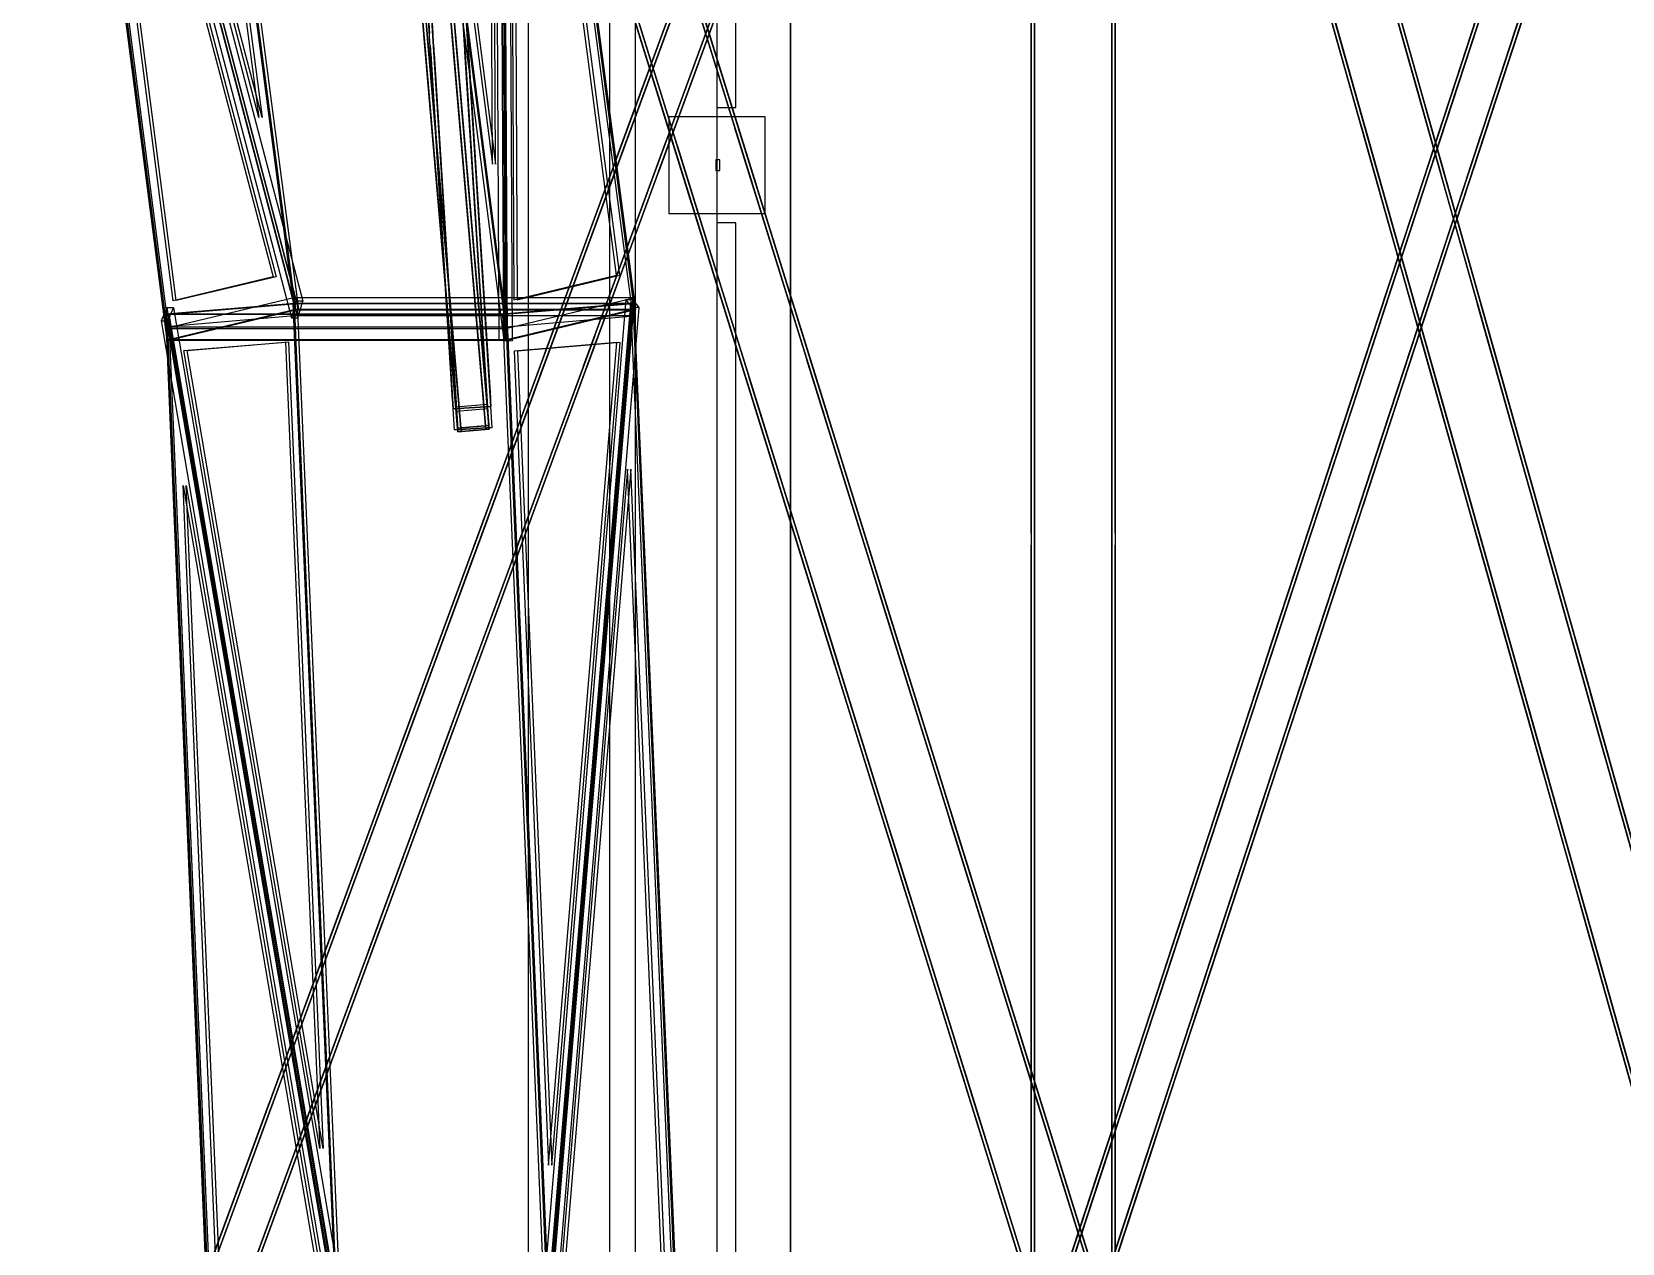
# Model space of a CAD drawing. Header units: millimetres. Extents: x -52000 to 48850, y -48850 to 51750.
# Drawn here: x -27265 to -19686, y 362 to 6136 of the extents above; entities that cross this region are included whole.
import ezdxf

# ---------------------------------------------------------------- set-up
doc = ezdxf.new("R2010")
doc.units = ezdxf.units.MM
doc.layers.add('D-STR-BASE', color=7, linetype='Continuous', lineweight=25)
doc.layers.add('D-STR-STRC', color=7, linetype='Continuous', lineweight=25)

msp = doc.modelspace()

# ---------------------------------------------------------------- linework, layer by layer
at = {"layer": 'D-STR-BASE'}
for points in [[(-24900, -22900), (24900, -22900), (24900, 22900), (-24900, 22900)], [(-24390, 22450), (-24390, -22450), (-24510, -22450), (-24510, 22450)], [(-24390, 22450), (-24390, -22450), (-24510, -22450), (-24510, 22450)], [(-24000, 22000), (-24000, -22000), (-23650, -22000), (-23650, 22000)], [(-24000, 22000), (-24000, -22000), (-23650, -22000), (-23650, 22000)], [(-24000, 22000), (-24000, -22000), (-23650, -22000), (-23650, 22000)], [(-24000, 22000), (-24000, -22000), (-23650, -22000), (-23650, 22000)], [(-24000, 22000), (-24000, -22000), (-23650, -22000), (-23650, 22000)], [(-24000, 22000), (-24000, -22000), (-23650, -22000), (-23650, 22000)], [(-24000, 22000), (-24000, -22000), (-23650, -22000), (-23650, 22000)], [(-24000, 22000), (-24000, -22000), (-23650, -22000), (-23650, 22000)], [(-23650, -21650), (23650, -21650), (23650, 21650), (-23650, 21650)], [(-23650, -21650), (23650, -21650), (23650, 21650), (-23650, 21650)], [(-23650, -21650), (23650, -21650), (23650, 21650), (-23650, 21650)], [(-23650, -21650), (23650, -21650), (23650, 21650), (-23650, 21650)], [(-24000, 10725), (-24000, 5775), (-23910, 5775), (-23910, 10725)], [(-24000, 10725), (-24000, 5775), (-23910, 5775), (-23910, 10725)], [(-24230, 5270), (-23770, 5270), (-23770, 5730), (-24230, 5730)], [(-24006, 5525), (-24006, 5475), (-23986, 5475), (-23986, 5525)], [(-24000, 5225), (-24000, 275), (-23910, 275), (-23910, 5225)], [(-24000, 5225), (-24000, 275), (-23910, 275), (-23910, 5225)]]:
    msp.add_lwpolyline(points, close=True, dxfattribs=at)
at = {"layer": 'D-STR-STRC'}
for points in [[(-27190.9, 27118.3), (-25236.3, 4247.4)], [(-27190.8, 27117.1), (-25236.1, 4246.1)], [(-27189.4, 27100.9), (-25234.8, 4230)], [(-27189.3, 27099.7), (-25234.7, 4228.7)], [(-27041.5, 27131.1), (-25086.8, 4260.1)], [(-27041.4, 27129.9), (-25086.7, 4258.9)], [(-27040, 27113.7), (-25085.3, 4242.8)], [(-27039.9, 27112.5), (-25085.2, 4241.5)], [(-25250.5, 4238.7), (-26668.7, 26573.1)], [(-25070.9, 4250.1), (-26489, 26584.6)], [(-22502.6, 22302.6), (-22502.6, -22302.6)], [(-22102.6, 22302.6), (-22102.6, -22302.6)], [(-26312.2, 13456.8), (-22214.7, 256.8)], [(-26308.1, 13443.7), (-22210.7, 243.7)], [(-26617.8, 13362), (-22520.4, 162)], [(-26613.7, 13348.9), (-22516.3, 148.9)], [(-26186.3, 13051.1), (-22088.8, -148.9)], [(-26182.2, 13038), (-22084.8, -162)], [(-26491.9, 12956.3), (-22394.4, -243.7)], [(-26487.8, 12943.2), (-22390.4, -256.8)], [(-22213.3, 11424.6), (-19073.9, 273.3)], [(-22209.2, 11410.2), (-19069.8, 259)], [(-26450.2, 167.9), (-22352.7, 11319.1)], [(-26445.1, 181.7), (-22347.7, 11333)], [(-22521.3, 11337.9), (-19381.9, 186.6)], [(-22517.3, 11323.5), (-19377.8, 172.2)], [(-26253.1, 95.4), (-22155.6, 11246.7)], [(-26248, 109.3), (-22150.5, 11260.6)], [(-26552, -109.3), (-22454.6, 11042)], [(-26546.9, -95.4), (-22449.5, 11055.8)], [(-26354.9, -181.7), (-22257.5, 10969.6)], [(-26349.8, -167.9), (-22252.4, 10983.4)], [(-22087.9, 10979), (-18948.4, -172.2)], [(-22083.8, 10964.7), (-18944.4, -186.6)], [(-22395.9, 10892.3), (-19256.4, -259)], [(-22391.8, 10878), (-19252.4, -273.3)], [(-22355.6, 175.4), (-19216.2, 9756.9)], [(-22350.7, 190.4), (-19211.2, 9771.9)], [(-22151.1, 125), (-19011.7, 9706.6)], [(-26650.5, 9660.5), (-26014.3, 4811.1)], [(-26645, 9661.8), (-26008.9, 4812.4)], [(-25064.7, 9664.9), (-25040.2, 4669.4)], [(-25033.9, 9665.6), (-25009.4, 4670.1)], [(-25031.5, 9657.6), (-25007, 4662.1)], [(-25030.5, 9660.5), (-24394.3, 4811.1)], [(-25025, 9661.8), (-24388.9, 4812.4)], [(-25000.7, 9658.3), (-24976.2, 4662.8)], [(-22156, 110), (-19016.6, 9691.5)], [(-27241.7, 9555), (-26004.9, 4851.6)], [(-27211, 9555.7), (-25974.2, 4852.4)], [(-27265, 9476), (-26028.2, 4772.7)], [(-27245.7, 9515.7), (-26620.5, 4666.3)], [(-27240.1, 9517), (-26615.1, 4667.5)], [(-27234.2, 9476.8), (-25997.4, 4773.4)], [(-25625.7, 9515.7), (-25000.5, 4666.3)], [(-25620.1, 9517), (-24995.1, 4667.5)], [(-22454, -125), (-19314.6, 9456.6)], [(-22449.1, -110), (-19309.7, 9471.6)], [(-22249.5, -175.4), (-19110.1, 9406.2)], [(-22254.4, -190.4), (-19115, 9391.2)], [(-26015.8, 4868.1), (-26008.4, 4812.3)], [(-24433.9, 4860), (-24840.9, -45.9)], [(-24403.1, 4860.3), (-24810.1, -45.6)], [(-24396.9, 4868.1), (-24389.6, 4812.3)], [(-26627, 4789.5), (-26422.4, -64.8)], [(-26626.3, 4789.5), (-26623.8, 4730)], [(-26621.7, 4789.9), (-26417, -64.4)], [(-26621.2, 4820.6), (-25802.5, 17.8)], [(-26590.4, 4820.8), (-25771.7, 18.1)], [(-26020.8, 4840.6), (-25813.7, -13.7)], [(-26015.4, 4841), (-25808.3, -13.3)], [(-26015, 4841), (-26012.4, 4781.5)], [(-25007.5, 4789.5), (-25005, 4730)], [(-25007, 4789.5), (-24802.4, -64.8)], [(-25001.7, 4789.9), (-24797, -64.4)], [(-24403.1, 4821.7), (-24810.1, -84.2)], [(-24372.3, 4822), (-24779.3, -83.9)], [(-24400.8, 4840.6), (-24193.7, -13.7)], [(-24396.1, 4841), (-24393.6, 4781.5)], [(-24395.4, 4841), (-24188.3, -13.3)], [(-26648.3, 4758.3), (-25829.5, -44.5)], [(-26627, 4722.1), (-26619.8, 4666.3)], [(-26617.4, 4758.5), (-25798.7, -44.3)], [(-25008.1, 4722.2), (-25000.9, 4666.3)], [(-25250.5, 4238.7), (-25256.9, 4338.5)], [(-25244.8, 4346.8), (-25236.3, 4247.4)], [(-25243.2, 4328.2), (-25234.7, 4228.7)], [(-25095.3, 4359.6), (-25086.8, 4260.1)], [(-25093.7, 4341), (-25085.2, 4241.5)], [(-25070.9, 4250.1), (-25077.2, 4349.9)]]:
    msp.add_lwpolyline(points, dxfattribs=at)
for points in [[(-27190.9, 27118.3), (-27189.3, 27099.7), (-25234.7, 4228.7), (-25236.3, 4247.4)], [(-27175, 27119.7), (-27173.4, 27101.1), (-25218.7, 4230.1), (-25220.3, 4248.7)], [(-27057.4, 27129.7), (-27055.8, 27111.1), (-25101.1, 4240.2), (-25102.7, 4258.8)], [(-27041.5, 27131.1), (-27039.9, 27112.5), (-25085.2, 4241.5), (-25086.8, 4260.1)], [(-25234.6, 4239.8), (-25234.6, 4239.8), (-26652.7, 26574.2), (-26652.7, 26574.2)], [(-25086.9, 4249.1), (-25086.9, 4249.1), (-26505, 26583.5), (-26505, 26583.5)], [(-22486.6, 22302.6), (-22486.6, 22302.6), (-22486.6, -22302.6), (-22486.6, -22302.6)], [(-22118.6, 22302.6), (-22118.6, 22302.6), (-22118.6, -22302.6), (-22118.6, -22302.6)], [(-26327.5, 13452.1), (-26197.5, 13033.3), (-22100, -166.7), (-22230, 252.1)], [(-26312.2, 13456.8), (-26182.2, 13038), (-22084.8, -162), (-22214.7, 256.8)], [(-26617.8, 13362), (-26487.8, 12943.2), (-22390.4, -256.8), (-22520.4, 162)], [(-26602.5, 13366.7), (-26472.5, 12947.9), (-22375.1, -252.1), (-22505.1, 166.7)], [(-22228.7, 11420.3), (-22099.2, 10960.3), (-18959.8, -190.9), (-19089.3, 269)], [(-22213.3, 11424.6), (-22083.8, 10964.7), (-18944.4, -186.6), (-19073.9, 273.3)], [(-26552, -109.3), (-26445.1, 181.7), (-22347.7, 11333), (-22454.6, 11042)], [(-26537, -114.8), (-26430.1, 176.2), (-22332.6, 11327.5), (-22439.6, 11036.5)], [(-22521.3, 11337.9), (-22391.8, 10878), (-19252.4, -273.3), (-19381.9, 186.6)], [(-22505.9, 11342.2), (-22376.4, 10882.3), (-19237, -269), (-19366.5, 190.9)], [(-26369.9, -176.2), (-26263, 114.8), (-22165.6, 11266.1), (-22272.5, 10975.1)], [(-26354.9, -181.7), (-26248, 109.3), (-22150.5, 11260.6), (-22257.5, 10969.6)], [(-22454, -125), (-22350.7, 190.4), (-19211.2, 9771.9), (-19314.6, 9456.6)], [(-22438.8, -130), (-22335.5, 185.4), (-19196, 9767), (-19299.4, 9451.6)], [(-22269.7, -185.4), (-22166.3, 130), (-19026.9, 9711.5), (-19130.2, 9396.2)], [(-22254.4, -190.4), (-22151.1, 125), (-19011.7, 9706.6), (-19115, 9391.2)], [(-27245.7, 9515.7), (-26645, 9661.8), (-26008.9, 4812.4)], [(-27230.3, 9516), (-26629.6, 9662.1), (-25993.5, 4812.7)], [(-25040.4, 9661.4), (-25641, 9515.3), (-25015.9, 4665.9)], [(-25025, 9661.8), (-25625.7, 9515.7), (-25000.5, 4666.3)], [(-25040.4, 9661.4), (-25015.9, 4665.9), (-24404.3, 4812)], [(-25025, 9661.8), (-25000.5, 4666.3), (-24388.9, 4812.4)], [(-27245.7, 9515.7), (-26008.9, 4812.4), (-26620.5, 4666.3)], [(-27230.3, 9516.1), (-25993.5, 4812.8), (-26605.1, 4666.7)], [(-27138.3, 9360.6), (-26674.3, 9473.5), (-26183, 5727.8)], [(-27122.9, 9360.9), (-26659, 9473.8), (-26167.6, 5728.1)], [(-25089.7, 9468.1), (-25566.3, 9352.2), (-25070.3, 5504.7)], [(-25074.3, 9468.5), (-25550.9, 9352.6), (-25054.9, 5505)], [(-24987.2, 8851.7), (-24967.6, 4858.7), (-24478.7, 4975.5)], [(-24971.8, 8852), (-24952.2, 4859.1), (-24463.3, 4975.8)], [(-27079.4, 8635.1), (-26115.2, 4968.3), (-26592.1, 4854.4)], [(-27064.1, 8635.5), (-26099.8, 4968.7), (-26576.7, 4854.8)], [(-25370.5, 6127.4), (-25370.5, 6127.4), (-25482.5, 7891.8)], [(-25354.5, 6128.4), (-25354.5, 6128.4), (-25466.5, 7892.8)], [(-22502.6, 7406.7), (-22502.6, 7406.7), (-22502.6, 3744.6), (-22502.6, 3744.6)], [(-22486.6, 7406.7), (-22486.6, 7406.7), (-22486.6, 3744.6), (-22486.6, 3744.6)], [(-22118.6, 7406.7), (-22118.6, 7406.7), (-22118.6, 3744.6), (-22118.6, 3744.6)], [(-22102.6, 7406.7), (-22102.6, 7406.7), (-22102.6, 3744.6), (-22102.6, 3744.6)], [(-24255.5, 6777.3), (-24150.9, 6440.3), (-23831.1, 5409.9)], [(-24255, 6775.5), (-23935.1, 5745), (-23830.5, 5408.1)], [(-24240.3, 6782.1), (-24135.7, 6445.1), (-23815.8, 5414.7)], [(-24239.7, 6780.2), (-23919.8, 5749.8), (-23815.2, 5412.8)], [(-24545.9, 6687.2), (-24441.3, 6350.2), (-24121.4, 5319.8)], [(-24545.3, 6685.3), (-24225.4, 5654.9), (-24120.8, 5317.9)], [(-24530.6, 6691.9), (-24426, 6355), (-24106.1, 5324.5)], [(-24530, 6690.1), (-24210.2, 5659.7), (-24105.6, 5322.7)], [(-20899.4, 6698.7), (-20655.8, 5833.5), (-20551.6, 5463.4)], [(-20898.4, 6695.2), (-20794.2, 6325.1), (-20550.7, 5459.9)], [(-20884, 6703.1), (-20640.4, 5837.8), (-20536.2, 5467.7)], [(-20883, 6699.5), (-20778.8, 6329.4), (-20535.3, 5464.2)], [(-24476.3, 5540), (-24158.1, 6405.9), (-24083, 6610.3)], [(-24475.3, 5542.7), (-24400.2, 5747.1), (-24082, 6613)], [(-24461.2, 5534.5), (-24143, 6400.4), (-24067.9, 6604.8)], [(-24460.2, 5537.1), (-24385.1, 5741.5), (-24067, 6607.5)], [(-21192.1, 6616.3), (-20948.5, 5751.1), (-20844.3, 5381)], [(-21191.1, 6612.8), (-21086.9, 6242.7), (-20843.3, 5377.5)], [(-21176.7, 6620.7), (-20933.1, 5755.4), (-20828.9, 5385.3)], [(-21175.7, 6617.2), (-21071.5, 6247.1), (-20827.9, 5381.8)], [(-24294.2, 5473.1), (-23976, 6339), (-23900.9, 6543.4)], [(-24293.2, 5475.7), (-24218.1, 5680.1), (-23899.9, 6546.1)], [(-24279.1, 5467.5), (-23960.9, 6333.5), (-23885.8, 6537.9)], [(-24278.1, 5470.2), (-24203, 5674.6), (-23884.9, 6540.6)], [(-20599, 5536.5), (-20356.5, 6276.7), (-20283.9, 6498.3)], [(-20596.5, 5544.1), (-20523.9, 5765.6), (-20281.4, 6505.8)], [(-20583.8, 5531.5), (-20341.3, 6271.8), (-20268.7, 6493.3)], [(-20581.3, 5539.1), (-20508.7, 5760.6), (-20266.2, 6500.9)], [(-20412.2, 5483.7), (-20339.6, 5705.2), (-20097, 6445.4)], [(-20414.6, 5476.1), (-20172.1, 6216.3), (-20099.5, 6437.8)], [(-20399.4, 5471.1), (-20156.9, 6211.3), (-20084.3, 6432.9)], [(-20397, 5478.7), (-20324.4, 5700.2), (-20081.8, 6440.4)], [(-25396.4, 6121.4), (-25395.4, 6109.8), (-25246.2, 4363.5)], [(-25393.8, 6090.6), (-25244.5, 4344.3), (-25243.5, 4332.7)], [(-25380.5, 6122.8), (-25379.5, 6111.2), (-25230.2, 4364.8)], [(-25377.8, 6092), (-25228.6, 4345.7), (-25227.6, 4334.1)], [(-25259.5, 4380.5), (-25367, 6072.5), (-25367, 6072.5)], [(-25243.6, 4381.5), (-25351, 6073.5), (-25351, 6073.5)], [(-25262.9, 6132.8), (-25261.9, 6121.2), (-25112.7, 4374.9)], [(-25260.3, 6102), (-25111, 4355.7), (-25110, 4344.1)], [(-25247, 6134.2), (-25246, 6122.6), (-25096.7, 4376.3)], [(-25244.3, 6103.4), (-25095.1, 4357.1), (-25094.1, 4345.5)], [(-25095.9, 4390.8), (-25203.3, 6082.9), (-25203.3, 6082.9)], [(-25079.9, 4391.9), (-25187.3, 6083.9), (-25187.3, 6083.9)], [(-25256.9, 4338.5), (-25256.9, 4338.5), (-25364.3, 6030.6)], [(-25240.9, 4339.6), (-25240.9, 4339.6), (-25348.4, 6031.6)], [(-25093.2, 4348.9), (-25093.2, 4348.9), (-25200.7, 6041)], [(-25077.2, 4349.9), (-25077.2, 4349.9), (-25184.7, 6042)], [(-20637.8, 5769.5), (-20394.2, 4904.2), (-20290, 4534.1)], [(-20636.8, 5765.9), (-20532.6, 5395.8), (-20289, 4530.6)], [(-20622.4, 5773.8), (-20378.8, 4908.6), (-20274.6, 4538.5)], [(-20621.4, 5770.3), (-20517.2, 5400.2), (-20273.6, 4534.9)], [(-20930.4, 5687.1), (-20686.8, 4821.8), (-20582.7, 4451.7)], [(-20915, 5691.4), (-20671.4, 4826.2), (-20567.3, 4456.1)], [(-20914, 5687.9), (-20809.9, 5317.8), (-20566.3, 4452.6)], [(-20860.6, 4738), (-20618.1, 5478.3), (-20545.5, 5699.8)], [(-20858.1, 4745.6), (-20785.6, 4967.1), (-20543, 5707.4)], [(-20845.4, 4733.1), (-20602.9, 5473.3), (-20530.3, 5694.8)], [(-20842.9, 4740.6), (-20770.3, 4962.2), (-20527.8, 5702.4)], [(-24817.7, 4610.7), (-24499.5, 5476.6), (-24424.4, 5681.1)], [(-24816.7, 4613.4), (-24741.6, 4817.8), (-24423.4, 5683.7)], [(-24802.7, 4605.2), (-24484.5, 5471.1), (-24409.4, 5675.5)], [(-24801.7, 4607.9), (-24726.6, 4812.3), (-24408.4, 5678.2)], [(-24635.6, 4543.8), (-24317.4, 5409.7), (-24242.3, 5614.1)], [(-24634.6, 4546.5), (-24559.5, 4750.9), (-24241.3, 5616.8)], [(-24620.6, 4538.3), (-24302.4, 5404.2), (-24227.3, 5608.6)], [(-24619.6, 4541), (-24544.5, 4745.4), (-24226.3, 5611.3)], [(-23914.1, 5677.3), (-23809.5, 5340.3), (-23489.6, 4309.9)], [(-23913.5, 5675.5), (-23593.7, 4645), (-23489.1, 4308.1)], [(-23898.8, 5682.1), (-23794.2, 5345.1), (-23474.4, 4314.7)], [(-23898.2, 5680.2), (-23578.4, 4649.8), (-23473.8, 4312.8)], [(-20929.4, 5683.5), (-20825.3, 5313.5), (-20581.7, 4448.2)], [(-20676.3, 4677.6), (-20433.7, 5417.9), (-20361.1, 5639.4)], [(-20673.8, 4685.2), (-20601.2, 4906.7), (-20358.7, 5647)], [(-20661.1, 4672.7), (-20418.5, 5412.9), (-20345.9, 5634.4)], [(-20658.6, 4680.2), (-20586, 4901.8), (-20343.5, 5642)], [(-24204.4, 5587.2), (-24099.8, 5250.2), (-23780, 4219.8)], [(-24203.9, 5585.3), (-23884, 4554.9), (-23779.4, 4217.9)], [(-24189.1, 5591.9), (-24084.5, 5255), (-23764.7, 4224.5)], [(-24188.6, 5590.1), (-23868.7, 4559.7), (-23764.1, 4222.7)], [(-26627, 4722.1), (-25008.1, 4722.2), (-24396.9, 4868.1), (-26015.8, 4868.1)], [(-25997.4, 4773.4), (-25974.2, 4852.4), (-26004.9, 4851.6), (-26028.2, 4772.7)], [(-24403.1, 4821.7), (-24433.9, 4860), (-24403.1, 4860.3), (-24372.3, 4822)], [(-21122.2, 3939.6), (-20879.7, 4679.8), (-20807.1, 4901.3)], [(-21119.8, 3947.2), (-21047.2, 4168.7), (-20804.6, 4908.9)], [(-21107, 3934.6), (-20864.5, 4674.8), (-20791.9, 4896.3)], [(-21104.5, 3942.2), (-21032, 4163.7), (-20789.4, 4903.9)], [(-26617.4, 4758.5), (-26590.4, 4820.8), (-26621.2, 4820.6), (-26648.3, 4758.3)], [(-26627, 4789.5), (-26015.4, 4841), (-25808.3, -13.3)], [(-25001.7, 4789.9), (-26621.7, 4789.9), (-26627, 4789.5), (-25007, 4789.5)], [(-26627, 4789.5), (-25808.3, -13.3), (-26422.4, -64.8)], [(-26626.3, 4789.5), (-25007.5, 4789.5), (-24396.1, 4841), (-26015, 4841)], [(-26623.8, 4730), (-25005, 4730), (-24393.6, 4781.5), (-26012.4, 4781.5)], [(-26619.8, 4666.3), (-25000.9, 4666.3), (-24389.6, 4812.3), (-26008.4, 4812.3)], [(-26611.6, 4789.6), (-26000, 4841.2), (-25792.9, -13.2)], [(-26611.6, 4789.6), (-25792.9, -13.1), (-26407, -64.7)], [(-26020.8, 4840.6), (-24400.8, 4840.6), (-24395.4, 4841), (-26015.4, 4841)], [(-26014.3, 4811.1), (-24394.3, 4811.1), (-24388.9, 4812.4), (-26008.9, 4812.4)], [(-24410.8, 4840.9), (-25022.5, 4789.4), (-24817.8, -65)], [(-24395.4, 4841), (-25007, 4789.5), (-24802.4, -64.8)], [(-24410.8, 4840.9), (-24817.8, -65), (-24203.7, -13.4)], [(-24395.4, 4841), (-24802.4, -64.8), (-24188.3, -13.3)], [(-20937.9, 3879.2), (-20695.3, 4619.4), (-20622.8, 4840.9)], [(-20935.4, 3886.8), (-20862.8, 4108.3), (-20620.3, 4848.5)], [(-20922.7, 3874.2), (-20680.1, 4614.4), (-20607.6, 4835.9)], [(-20920.2, 3881.8), (-20847.6, 4103.3), (-20605.1, 4843.5)], [(-20376.2, 4840.2), (-20132.6, 3974.9), (-20028.4, 3604.8)], [(-20375.2, 4836.7), (-20271, 4466.6), (-20027.4, 3601.3)], [(-20360.8, 4844.5), (-20117.2, 3979.3), (-20013, 3609.2)], [(-20359.8, 4841), (-20255.6, 4470.9), (-20012, 3605.7)], [(-25159.2, 3681.4), (-24841, 4547.4), (-24765.9, 4751.8)], [(-25158.2, 3684.1), (-25083.1, 3888.5), (-24764.9, 4754.5)], [(-25144.1, 3675.9), (-24826, 4541.9), (-24750.8, 4746.3)], [(-25143.2, 3678.6), (-25068, 3883), (-24749.9, 4748.9)], [(-20668.8, 4757.8), (-20425.2, 3892.6), (-20321, 3522.5)], [(-20667.8, 4754.3), (-20563.6, 4384.2), (-20320, 3518.9)], [(-20653.4, 4762.1), (-20409.8, 3896.9), (-20305.6, 3526.8)], [(-20652.4, 4758.6), (-20548.2, 4388.5), (-20304.6, 3523.3)], [(-24995.1, 4667.5), (-26615.1, 4667.5), (-26620.5, 4666.3), (-25000.5, 4666.3)], [(-26540.8, 4616.6), (-26056.5, 4657.4), (-25892.5, 813.2)], [(-26525.4, 4616.7), (-26041.1, 4657.6), (-25877.1, 813.3)], [(-25007, 4662.1), (-25040.2, 4669.4), (-25009.4, 4670.1), (-24976.2, 4662.8)], [(-24977.1, 3614.5), (-24658.9, 4480.5), (-24583.8, 4684.9)], [(-24976.1, 3617.2), (-24901, 3821.6), (-24582.8, 4687.6)], [(-24477.4, 4655.1), (-24966.2, 4613.9), (-24802.6, 734.5)], [(-24962, 3609), (-24643.9, 4474.9), (-24568.8, 4679.4)], [(-24961.1, 3611.7), (-24885.9, 3816.1), (-24567.8, 4682)], [(-24462, 4655.3), (-24950.8, 4614.1), (-24787.2, 734.6)], [(-23572.6, 4577.3), (-23468, 4240.3), (-23148.2, 3209.9)], [(-23572.1, 4575.5), (-23252.2, 3545), (-23147.6, 3208.1)], [(-23557.4, 4582.1), (-23452.8, 4245.1), (-23132.9, 3214.7)], [(-23556.8, 4580.2), (-23236.9, 3549.8), (-23132.3, 3212.8)], [(-23863, 4487.2), (-23758.4, 4150.2), (-23438.5, 3119.8)], [(-23862.4, 4485.3), (-23542.5, 3454.9), (-23437.9, 3117.9)], [(-23847.7, 4491.9), (-23743.1, 4155), (-23423.2, 3124.5)], [(-23847.1, 4490.1), (-23527.3, 3459.7), (-23422.7, 3122.7)], [(-25256.9, 4338.5), (-25077.2, 4349.9), (-25077.2, 4349.9), (-25256.9, 4338.5)], [(-25095.3, 4359.6), (-25244.8, 4346.8), (-25243.2, 4328.2), (-25093.7, 4341)], [(-25250.5, 4238.7), (-25070.9, 4250.1), (-25070.9, 4250.1), (-25250.5, 4238.7)], [(-25086.8, 4260.1), (-25236.3, 4247.4), (-25236.1, 4246.1), (-25086.7, 4258.9)], [(-25086.8, 4260.1), (-25236.3, 4247.4), (-25234.7, 4228.7), (-25085.2, 4241.5)], [(-25085.3, 4242.8), (-25234.8, 4230), (-25234.7, 4228.7), (-25085.2, 4241.5)], [(-21383.9, 3141.1), (-21141.3, 3881.3), (-21068.7, 4102.9)], [(-21381.4, 3148.7), (-21308.8, 3370.2), (-21066.3, 4110.4)], [(-21368.7, 3136.1), (-21126.1, 3876.4), (-21053.5, 4097.9)], [(-21366.2, 3143.7), (-21293.6, 3365.2), (-21051, 4105.5)], [(-24425.6, 4050.9), (-24751.7, 120.7), (-24259.7, 162)], [(-24410.2, 4051), (-24736.2, 120.9), (-24244.3, 162.2)], [(-21199.5, 3080.7), (-20957, 3820.9), (-20884.4, 4042.5)], [(-21197, 3088.3), (-21124.4, 3309.8), (-20881.9, 4050)], [(-21184.3, 3075.7), (-20941.8, 3816), (-20869.2, 4037.5)], [(-21181.8, 3083.3), (-21109.2, 3304.8), (-20866.7, 4045.1)], [(-26544.1, 3973.1), (-25894.1, 159.7), (-26381.6, 118.7)], [(-26528.7, 3973.3), (-25878.7, 159.8), (-26366.2, 118.9)], [(-20114.6, 3910.9), (-19871, 3045.7), (-19766.8, 2675.6)], [(-20113.6, 3907.4), (-20009.4, 3537.3), (-19765.8, 2672.1)], [(-20099.2, 3915.2), (-19855.6, 3050), (-19751.4, 2679.9)], [(-20098.2, 3911.7), (-19994, 3541.6), (-19750.4, 2676.4)], [(-25500.6, 2752.2), (-25182.4, 3618.1), (-25107.3, 3822.5)], [(-25499.6, 2754.8), (-25424.5, 2959.2), (-25106.3, 3825.2)], [(-25485.6, 2746.6), (-25167.4, 3612.6), (-25092.3, 3817)], [(-25484.6, 2749.3), (-25409.5, 2953.7), (-25091.3, 3819.7)], [(-20407.2, 3828.5), (-20163.6, 2963.3), (-20059.4, 2593.2)], [(-20406.2, 3825), (-20302, 3454.9), (-20058.4, 2589.7)], [(-20391.8, 3832.9), (-20148.2, 2967.6), (-20044, 2597.5)], [(-20390.8, 3829.3), (-20286.6, 3459.2), (-20043, 2594)], [(-25318.5, 2685.2), (-25000.3, 3551.2), (-24925.2, 3755.6)], [(-25317.5, 2687.9), (-25242.4, 2892.3), (-24924.2, 3758.3)], [(-25303.5, 2679.7), (-24985.3, 3545.7), (-24910.2, 3750.1)], [(-25302.5, 2682.4), (-25227.4, 2886.8), (-24909.2, 3752.8)], [(-22502.6, 3689.6), (-22502.6, 3689.6), (-22502.6, 27.5), (-22502.6, 27.5)], [(-22486.6, 3689.6), (-22486.6, 3689.6), (-22486.6, 27.5), (-22486.6, 27.5)], [(-22118.6, 3689.6), (-22118.6, 3689.6), (-22118.6, 27.5), (-22118.6, 27.5)], [(-22102.6, 3689.6), (-22102.6, 3689.6), (-22102.6, 27.5), (-22102.6, 27.5)], [(-23231.2, 3477.3), (-23126.6, 3140.3), (-22806.7, 2109.9)], [(-23230.6, 3475.5), (-22910.8, 2445), (-22806.1, 2108.1)], [(-23215.9, 3482.1), (-23111.3, 3145.1), (-22791.4, 2114.7)], [(-23215.3, 3480.2), (-22895.5, 2449.8), (-22790.9, 2112.8)], [(-23521.5, 3387.2), (-23416.9, 3050.2), (-23097.1, 2019.8)], [(-23520.9, 3385.3), (-23201.1, 2354.9), (-23096.5, 2017.9)], [(-23506.2, 3391.9), (-23401.6, 3055), (-23081.8, 2024.5)], [(-23505.7, 3390.1), (-23185.8, 2359.7), (-23081.2, 2022.7)], [(-21645.5, 2342.7), (-21402.9, 3082.9), (-21330.4, 3304.4)], [(-21643, 2350.2), (-21570.4, 2571.8), (-21327.9, 3312)], [(-21630.3, 2337.7), (-21387.7, 3077.9), (-21315.2, 3299.4)], [(-21627.8, 2345.3), (-21555.2, 2566.8), (-21312.7, 3307)], [(-21461.1, 2282.2), (-21218.6, 3022.5), (-21146, 3244)], [(-21458.6, 2289.8), (-21386.1, 2511.3), (-21143.5, 3251.6)], [(-21445.9, 2277.3), (-21203.4, 3017.5), (-21130.8, 3239)], [(-21443.4, 2284.9), (-21370.8, 2506.4), (-21128.3, 3246.6)], [(-19853, 2981.6), (-19609.4, 2116.4), (-19505.2, 1746.3)], [(-19852, 2978.1), (-19747.8, 2608), (-19504.2, 1742.8)], [(-19837.6, 2986), (-19594, 2120.7), (-19489.8, 1750.6)], [(-19836.6, 2982.4), (-19732.4, 2612.3), (-19488.8, 1747.1)], [(-25842.1, 1822.9), (-25523.9, 2688.8), (-25448.8, 2893.2)], [(-25841.1, 1825.6), (-25766, 2030), (-25447.8, 2895.9)], [(-25827, 1817.4), (-25508.9, 2683.3), (-25433.8, 2887.7)], [(-25826.1, 1820), (-25751, 2024.4), (-25432.8, 2890.4)], [(-20145.6, 2899.3), (-19902, 2034), (-19797.8, 1663.9)], [(-20144.6, 2895.7), (-20040.4, 2525.6), (-19796.8, 1660.4)], [(-20130.2, 2903.6), (-19886.6, 2038.4), (-19782.4, 1668.3)], [(-20129.2, 2900.1), (-20025, 2530), (-19781.4, 1664.7)], [(-25660, 1756), (-25341.8, 2621.9), (-25266.7, 2826.3)], [(-25659, 1758.7), (-25583.9, 1963.1), (-25265.7, 2829)], [(-25644.9, 1750.4), (-25326.8, 2616.4), (-25251.7, 2820.8)], [(-25644, 1753.1), (-25568.9, 1957.5), (-25250.7, 2823.5)], [(-21907.1, 1544.2), (-21664.6, 2284.4), (-21592, 2505.9)], [(-21904.6, 1551.8), (-21832, 1773.3), (-21589.5, 2513.5)], [(-21891.9, 1539.2), (-21649.4, 2279.4), (-21576.8, 2501)], [(-21889.4, 1546.8), (-21816.8, 1768.3), (-21574.3, 2508.5)], [(-21722.7, 1483.8), (-21480.2, 2224), (-21407.6, 2445.5)], [(-21720.3, 1491.4), (-21647.7, 1712.9), (-21405.1, 2453.1)], [(-21707.5, 1478.8), (-21465, 2219), (-21392.4, 2440.5)], [(-21705, 1486.4), (-21632.5, 1707.9), (-21389.9, 2448.1)], [(-22889.7, 2377.3), (-22785.1, 2040.3), (-22465.3, 1009.9)], [(-22889.2, 2375.5), (-22569.3, 1345), (-22464.7, 1008.1)], [(-22874.5, 2382.1), (-22769.8, 2045.1), (-22450, 1014.7)], [(-22873.9, 2380.2), (-22554, 1349.8), (-22449.4, 1012.8)], [(-23180.1, 2287.2), (-23075.5, 1950.2), (-22755.6, 919.8)], [(-23179.5, 2285.3), (-22859.6, 1254.9), (-22755, 917.9)], [(-23164.8, 2291.9), (-23060.2, 1955), (-22740.3, 924.5)], [(-23164.2, 2290.1), (-22844.4, 1259.7), (-22739.7, 922.7)], [(-19868.6, 1974.3), (-19625, 1109.1), (-19520.8, 739)], [(-19867.6, 1970.8), (-19763.4, 1600.7), (-19519.8, 735.5)], [(-26183.5, 893.6), (-25865.3, 1759.6), (-25790.2, 1964)], [(-26182.5, 896.3), (-26107.4, 1100.7), (-25789.2, 1966.6)], [(-26168.5, 888.1), (-25850.3, 1754), (-25775.2, 1958.4)], [(-26167.5, 890.8), (-26092.4, 1095.2), (-25774.2, 1961.1)], [(-26001.4, 826.7), (-25683.2, 1692.6), (-25608.1, 1897)], [(-26000.4, 829.4), (-25925.3, 1033.8), (-25607.1, 1899.7)], [(-19884, 1970), (-19640.4, 1104.7), (-19536.2, 734.6)], [(-19883, 1966.5), (-19778.8, 1596.4), (-19535.2, 731.1)], [(-25986.4, 821.2), (-25668.2, 1687.1), (-25593.1, 1891.5)], [(-25985.4, 823.9), (-25910.3, 1028.3), (-25592.1, 1894.2)], [(-22168.7, 745.7), (-21926.2, 1486), (-21853.6, 1707.5)], [(-22166.2, 753.3), (-22093.6, 974.8), (-21851.1, 1715.1)], [(-22153.5, 740.7), (-21911, 1481), (-21838.4, 1702.5)], [(-22151, 748.3), (-22078.4, 969.8), (-21835.9, 1710.1)], [(-21984.4, 685.3), (-21741.8, 1425.5), (-21669.2, 1647.1)], [(-21981.9, 692.9), (-21909.3, 914.4), (-21666.8, 1654.6)], [(-21969.2, 680.3), (-21726.6, 1420.6), (-21654, 1642.1)], [(-21966.7, 687.9), (-21894.1, 909.4), (-21651.6, 1649.7)], [(-22548.3, 1277.3), (-22443.7, 940.3), (-22139.5, -39.7)], [(-22547.7, 1275.5), (-22243.5, 295.5), (-22138.9, -41.5)], [(-22533, 1282.1), (-22428.4, 945.1), (-22124.2, -34.9)], [(-22532.4, 1280.2), (-22228.2, 300.2), (-22123.6, -36.8)], [(-22838.6, 1187.2), (-22734, 850.2), (-22429.8, -129.8)], [(-22838, 1185.3), (-22533.8, 205.3), (-22429.2, -131.6)], [(-22823.3, 1191.9), (-22718.7, 855), (-22414.5, -125)], [(-22822.8, 1190.1), (-22518.6, 210.1), (-22414, -126.9)], [(-26508.1, 10.2), (-26206.8, 830.3), (-26131.7, 1034.7)], [(-26507.1, 12.9), (-26432, 217.3), (-26130.7, 1037.4)], [(-26493.1, 4.7), (-26191.8, 824.8), (-26116.7, 1029.2)], [(-26492.1, 7.4), (-26417, 211.8), (-26115.7, 1031.9)], [(-26326, -56.7), (-26024.7, 763.4), (-25949.6, 967.8)], [(-26325, -54), (-26249.9, 150.4), (-25948.6, 970.5)], [(-26311, -62.2), (-26009.7, 757.9), (-25934.6, 962.3)], [(-26310, -59.5), (-26234.9, 144.9), (-25933.6, 964.9)], [(-22414, -2.9), (-22341.4, 218.6), (-22112.7, 916.6)], [(-22398.8, -7.9), (-22326.2, 213.6), (-22097.5, 911.6)], [(-22416.5, -10.5), (-22187.8, 687.5), (-22115.2, 909)], [(-22401.3, -15.5), (-22172.6, 682.5), (-22100, 904)], [(-22232.1, -70.9), (-22003.4, 627.1), (-21930.9, 848.6)], [(-22229.7, -63.3), (-22157.1, 158.2), (-21928.4, 856.2)], [(-22216.9, -75.9), (-21988.2, 622.1), (-21915.7, 843.6)], [(-22214.5, -68.3), (-22141.9, 153.2), (-21913.2, 851.2)]]:
    msp.add_lwpolyline(points, close=True, dxfattribs=at)

doc.saveas('drawing.dxf')
